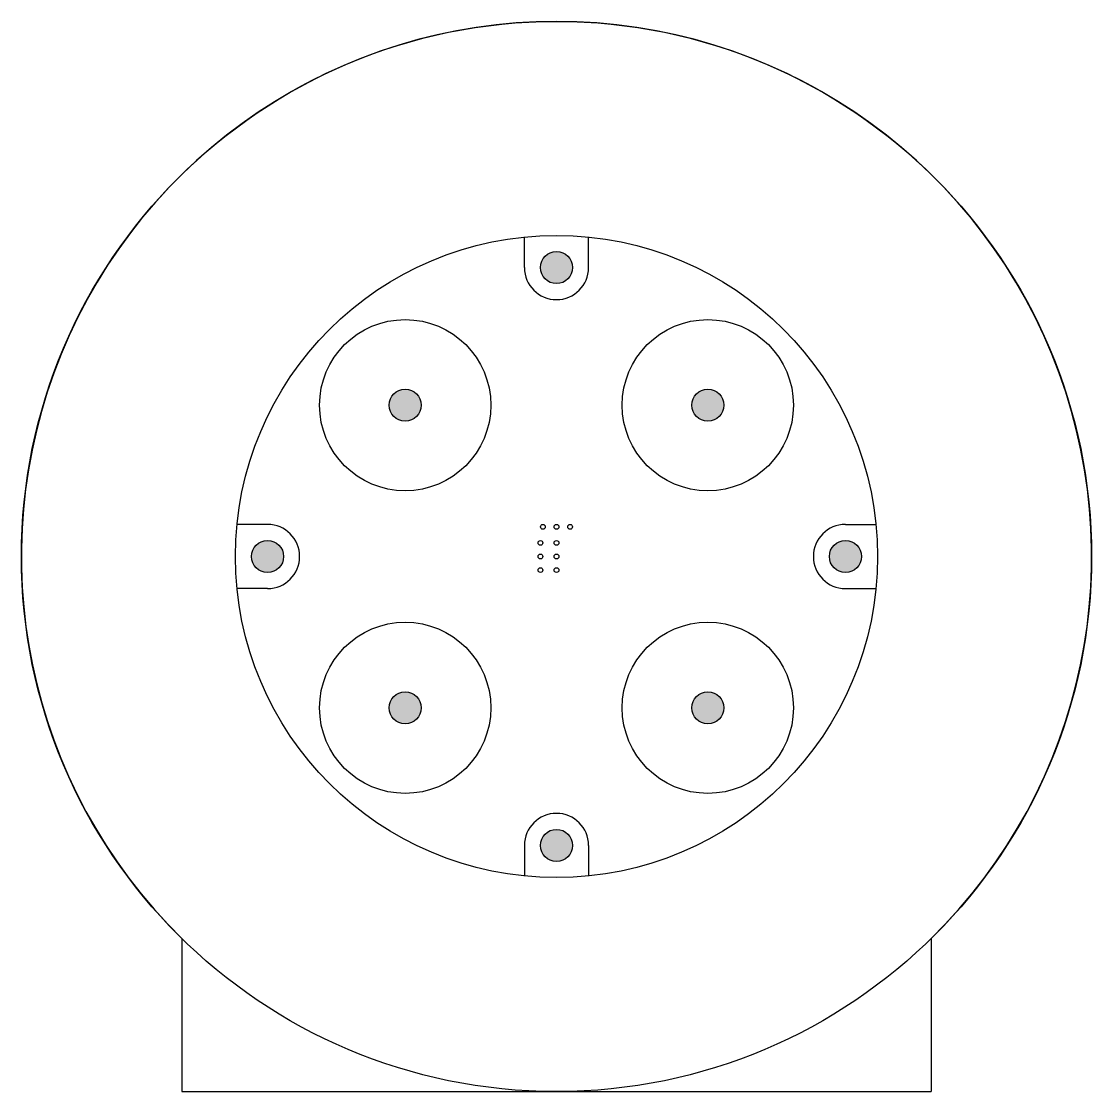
# Model space of a CAD drawing. Header units: millimetres. Extents: x 0 to 100, y 0 to 100.
import ezdxf

# ---------------------------------------------------------------- set-up
doc = ezdxf.new("R2010")
doc.units = ezdxf.units.MM

msp = doc.modelspace()

# ---------------------------------------------------------------- hatches: boundary and pattern name
h = msp.add_hatch(color=256)
edge = h.paths.add_edge_path()
edge.add_arc((35.86, 64.14), 1.5, 0, 360)
edge = h.paths.add_edge_path()
edge.add_arc((50, 77), 1.5, 0, 360)
edge = h.paths.add_edge_path()
edge.add_arc((64.14, 64.14), 1.5, 0, 360)
edge = h.paths.add_edge_path()
edge.add_arc((64.14, 35.86), 1.5, 0, 360)
edge = h.paths.add_edge_path()
edge.add_arc((77, 50), 1.5, 0, 360)
edge = h.paths.add_edge_path()
edge.add_arc((35.86, 35.86), 1.5, 0, 360)
edge = h.paths.add_edge_path()
edge.add_arc((23, 50), 1.5, 0, 360)
edge = h.paths.add_edge_path()
edge.add_arc((50, 23), 1.5, 0, 360)

# ---------------------------------------------------------------- linework, layer by layer
for p, q in [((47, 77), (47, 79.85)), ((53, 77), (53, 79.85)), ((23, 53), (20.15, 53)), ((77, 53), (79.85, 53)), ((23, 47), (20.15, 47)), ((77, 47), (79.85, 47)), ((47, 23), (47, 20.15)), ((53, 23), (53, 20.15)), ((15, 14.29), (15, 0)), ((85, 14.29), (85, 0)), ((15, 0), (85, 0))]:
    msp.add_line(p, q)
for centre, radius in [((50, 50), 50), ((50, 50), 30), ((50, 77), 1.5), ((35.86, 64.14), 8), ((64.14, 64.14), 8), ((35.86, 64.14), 1.5), ((64.14, 64.14), 1.5), ((48.73, 52.77), 0.225), ((50, 52.77), 0.225), ((51.27, 52.77), 0.225), ((23, 50), 1.5), ((48.5, 51.27), 0.225), ((50, 51.27), 0.225), ((77, 50), 1.5), ((48.5, 50), 0.225), ((50, 50), 0.225), ((48.5, 48.73), 0.225), ((50, 48.73), 0.225), ((35.86, 35.86), 8), ((64.14, 35.86), 8), ((35.86, 35.86), 1.5), ((64.14, 35.86), 1.5), ((50, 23), 1.5)]:
    msp.add_circle(centre, radius)
for centre, radius, start, end in [((50, 50), 50, 314.427, 225.573), ((50, 77), 3, 180, 0), ((23, 50), 3, 270, 90), ((77, 50), 3, 90, 270), ((50, 23), 3, 360, 180)]:
    msp.add_arc(centre, radius, start, end)

doc.saveas('drawing.dxf')
